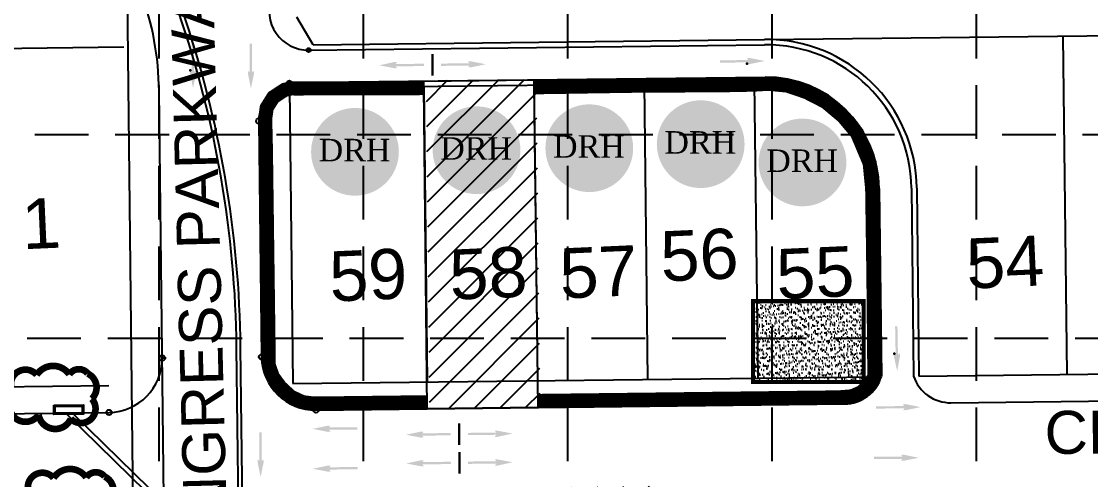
# Model space of a CAD drawing. Header units: feet. Extents: x 6037 to 11520, y 4436 to 7866.
# Drawn here: x 8891.8 to 9339.5, y 7374.8 to 7566.8 of the extents above; entities that cross this region are included whole.
import ezdxf
from ezdxf.enums import TextEntityAlignment as Align

# ---------------------------------------------------------------- set-up
doc = ezdxf.new("R2010")
doc.units = ezdxf.units.FT
doc.header["$LTSCALE"] = 0.4
doc.header["$MEASUREMENT"] = 0
doc.linetypes.add('DASHED2', pattern=[0.375, 0.25, -0.125])
doc.linetypes.add('HIDDEN', pattern=[0.375, 0.25, -0.125])
for name, color, linetype in [('1 DR HORTON LOT', 7, 'Continuous'), ('1 EROSION BLANKET', 84, 'Continuous'), ('1 LOT NUMBER', 7, 'Continuous'), ('1 SODDED LOT', 2, 'Continuous'), ('1 STREET NAMES', 7, 'Continuous'), ('BASE', 7, 'Continuous'), ('grid', 254, 'HIDDEN'), ('LOTLINE', 7, 'Continuous'), ('PAVING', 7, 'Continuous'), ('ROW', 7, 'Continuous'), ('STORM', 7, 'Continuous'), ('STORM INLET', 7, 'Continuous')]:
    doc.layers.add(name, color=color, linetype=linetype)
doc.styles.add('DRHorton', font='dutcheb.ttf')
doc.styles.get("Standard").update_dxf_attribs({"font": 'ARIAL.TTF'})

# ---------------------------------------------------------------- blocks, each defined once
blk = doc.blocks.new('DRHorton')
h = blk.add_hatch(color=1)
h.paths.add_polyline_path([(78.7, 25.78, 1), (40.43, 25.78, 1)])
h.paths.add_polyline_path([(42.33, 17.91), (76.5, 17.91), (76.5, 34.87), (42.33, 34.87)], flags=24)
at = {"layer": 'BASE', "color": 176, "style": 'DRHorton'}
blk.add_text('DRH', height=9.814, dxfattribs=at).set_placement((59.39, 21.64), align=Align.CENTER)
blk = doc.blocks.new('A$C2C6C08D0')
at = {"layer": 'BASE'}
h = blk.add_hatch(dxfattribs=at)
h.set_pattern_fill('AR-SAND', color=30, scale=2.255951, style=0)
h.set_pattern_definition([(37.5, (1910.4053, -167.7863), (-0.14211, 4.346819), [0, -3.429045, 0, -3.835116, 0, -3.6659196]), (7.5, (1910.4053, -167.7863), (3.992529, 6.366622), [0, -1.8498794, 0, -3.090652, 0, -1.184374]), (327.5, (1907.6305, -167.7863), (7.02535, 0.0127665), [0, -1.127975, 0, -4.060711, 0, -5.301484]), (317.5, (1907.6305, -167.7863), (6.781673, 1.979993), [0, -0.5639876, 0, -2.6620216, 0, -3.045533])])
h.paths.add_polyline_path([(78.64, 1.41), (78.64, 57.81), (1.41, 57.81), (1.41, 1.41)])
at = {"layer": 'BASE', "color": 30, "const_width": 2.82}
blk.add_lwpolyline([(1.41, 1.41), (78.64, 1.41), (78.64, 57.81), (1.41, 57.81)], close=True, dxfattribs=at)

msp = doc.modelspace()

# ---------------------------------------------------------------- hatches: boundary and pattern name
at = {"layer": '1 SODDED LOT'}
h = msp.add_hatch(dxfattribs=at)
h.set_pattern_fill('ANSI31', color=256, scale=60, style=0)
h.set_pattern_definition([(45, (1.0404, 0.2035), (-5.303301, 5.303301), [])])
h.paths.add_polyline_path([(9008.53, 6974.6), (9134.42, 6967.02), (9133.47, 6956.6), (9131.54, 6937.33), (9130.69, 6928.96), (9129.74, 6922.29), (8995.12, 6930.23), (8990.65, 6930.54), (8994.47, 6960.2), (8995.63, 6975.46)])
h.paths.add_polyline_path([(9433.17, 6958.76), (9434.56, 6821.06), (9481.59, 6807.52), (9503.83, 6801), (9527.2, 6795.3), (9525.52, 6937.37), (9495.09, 6947.16), (9463.79, 6959.09), (9432.98, 6970.84)])
h.paths.add_polyline_path([(10047.33, 5834.32), (10182.01, 5824.91), (10185.54, 5875.24), (10048.62, 5885.03), (10045.07, 5834.52)])
h.paths.add_polyline_path([(10015.61, 5592.88), (10151.56, 5562.68), (10159.65, 5603.99), (10164.04, 5630.25), (10025.39, 5652.24), (10020.74, 5627.8), (10017.92, 5612.96), (10013.47, 5593.46)])
h.paths.add_polyline_path([(10001.02, 5534.4), (10134.33, 5496.27), (10117.37, 5440.96), (10113.17, 5430.26), (9981.25, 5477.53), (9986.71, 5493.88), (9998.81, 5534.75)])
h.paths.add_polyline_path([(8799.81, 5797.59), (8937.91, 5755.17), (8938.9, 5756.45), (8958.34, 5776.68), (8971.05, 5789.68), (8987.33, 5807.76), (8991.83, 5813.31), (8833.38, 5856.27), (8823.88, 5843.5), (8818.25, 5836.24), (8806.07, 5822.02), (8789.55, 5805.99)])
h.paths.add_polyline_path([(9300.86, 5666.12), (9335.76, 5647.91), (9418.14, 5605.29), (9427.47, 5598.82), (9416.17, 5581.98), (9407.87, 5566.52), (9399.6, 5547.98), (9398.58, 5545.68), (9270.59, 5612.1), (9260.79, 5617.66), (9264.35, 5619.48), (9272.04, 5625.27), (9278.98, 5632.54), (9285.49, 5642.04), (9296.99, 5660.6), (9299.41, 5664.2)])
h.paths.add_polyline_path([(9340.08, 5715.39), (9464.44, 5650.81), (9471.9, 5665.11), (9485.45, 5691.05), (9497.8, 5716.36), (9366.29, 5768.24), (9363.2, 5761.05), (9353.39, 5741.52), (9342.13, 5722.47), (9338.29, 5716.72)])
h.paths.add_polyline_path([(9575.04, 5805.5), (9699.56, 5777.94), (9697.43, 5767), (9689.85, 5736.06), (9681.15, 5706.88), (9670.6, 5677.08), (9660.32, 5651.86), (9651.88, 5632.23), (9534.79, 5688.63), (9524.72, 5694.73), (9530.18, 5705.7), (9536.33, 5720.39), (9540.47, 5730.38), (9548.04, 5751.39), (9553.09, 5767.16), (9557.74, 5782.44), (9563.95, 5808.53)])
h.paths.add_polyline_path([(9726.84, 5864.8), (9850.23, 5856.11), (9861.56, 5855.03), (9857.07, 5792.94), (9720.09, 5803.4), (9717.86, 5803.51), (9721.19, 5826.2), (9724.62, 5864.88)])
h.paths.add_polyline_path([(8953.4, 6034.44), (8960.95, 6160.21), (8982.9, 6158.85), (9005.64, 6157.5), (8997.66, 6020.48), (8952.71, 6023.22)])
h.paths.add_polyline_path([(8959.68, 6176.03), (8967.87, 6310.87), (8926.31, 6313.26), (8921.04, 6312.92), (8915.32, 6310.92), (8910.33, 6307.6), (8906.7, 6303.25), (8904.1, 6297.98), (8902.96, 6292.11), (8897.01, 6193.57), (8897.65, 6188.07), (8900.03, 6183.13), (8903.86, 6179.3), (8908.93, 6176.9), (8959.51, 6173.84)])
h.paths.add_polyline_path([(9499.02, 6148.72), (9507.23, 6283.66), (9518.73, 6282.1), (9550.35, 6277.76), (9556.25, 6276.32), (9561.3, 6273.54), (9565.54, 6269.55), (9568.56, 6264.64), (9570.23, 6259.15), (9570.43, 6253.33), (9561.8, 6154.72), (9560.55, 6149.13), (9557.71, 6144.74), (9553.75, 6141.56), (9549.07, 6139.73), (9511.31, 6144.43), (9504.23, 6145.25), (9499.03, 6146.07)])
h.paths.add_polyline_path([(9616.4, 6639.76), (9623.9, 6765.68), (9637.72, 6764.23), (9667.99, 6762.45), (9672.71, 6762.18), (9683.29, 6762.04), (9705.81, 6761.75), (9712.07, 6761.79), (9713.53, 6624.57), (9675.56, 6624.82), (9645.77, 6626.2), (9637.69, 6626.58), (9624.42, 6627.76), (9615.7, 6628.44)])
h.paths.add_polyline_path([(9758.38, 6636.24), (9757.19, 6762.27), (9892.09, 6763.63), (9893.75, 6626.41), (9758.46, 6625.12)])
h.paths.add_polyline_path([(10276.02, 6641.94), (10402.1, 6638.45), (10399.41, 6548.36), (10262.19, 6552.34), (10264.77, 6642.37)])
h.paths.add_polyline_path([(10162.18, 6764.13), (10163.55, 6629.1), (10208.43, 6629.06), (10214.14, 6629.7), (10219.62, 6631.8), (10224.34, 6635.28), (10227.99, 6639.82), (10230.35, 6645.12), (10231.28, 6650.89), (10234.09, 6750.49), (10233.44, 6755.78), (10231.28, 6760.36), (10227.77, 6764.09), (10223.32, 6766.55), (10162.12, 6766.38)])
h.paths.add_polyline_path([(9983.41, 6638.56), (9982.19, 6764.52), (10071.97, 6765.47), (10073.53, 6628.21), (9983.46, 6627.25)])
h.paths.add_polyline_path([(10282.43, 6866.9), (10408.37, 6863.35), (10409.72, 6910.83), (10272.54, 6914.57), (10271.15, 6867.18)])
h.paths.add_polyline_path([(10068.44, 6781.19), (10067.14, 6916.19), (10159.96, 6917.12), (10161.91, 6779.88), (10068.46, 6778.92)])
h.paths.add_polyline_path([(9787.01, 6902.09), (9788.35, 6776.07), (9813.49, 6776.33), (9835, 6776.55), (9833.5, 6913.82), (9786.81, 6913.38)])
h.paths.add_polyline_path([(9951.87, 7083.82), (9953.28, 6948.73), (9998.33, 6949.29), (10043.36, 6949.77), (10041.76, 7087.02), (9951.84, 7086.06)])
h.paths.add_polyline_path([(9562.98, 6974.31), (9561.11, 7137.79), (9567.67, 7130.99), (9580.62, 7117.52), (9591.81, 7108.25), (9604.22, 7100.07), (9606.76, 7098.83), (9608.2, 6953.74), (9598.74, 6955.01), (9584.78, 6957.88), (9567.75, 6961.39), (9562.91, 6962.64)])
h.paths.add_polyline_path([(9435.73, 7364), (9435.71, 7375.29), (9481.86, 7375.76), (9483.65, 7182.98), (9466.88, 7186.54), (9459.14, 7188.22), (9453.85, 7189.21), (9448.24, 7190.29), (9442.2, 7191.42), (9437.34, 7192.33)])
h.paths.add_polyline_path([(9064.85, 7234.57), (9063.18, 7371.02), (9157.64, 7372.07), (9159.44, 7227.99), (9159.44, 7227.96), (9153.62, 7228.32), (9137.74, 7229.3), (9129.68, 7229.81), (9109.82, 7230.72), (9073.88, 7232.01), (9064.89, 7232.31)])
h.paths.add_polyline_path([(9061.33, 7539.74), (9061.33, 7541.98), (9107.39, 7542.52), (9109.06, 7405.25), (9062.74, 7404.72)])
at = {"layer": 'PAVING', "linetype": 'Continuous', "lineweight": 30}
h = msp.add_hatch(color=256, dxfattribs=at)
edge = h.paths.add_edge_path()
edge.add_line((8964.77, 7546.3), (8964.09, 7545.68))
edge.add_line((8964.09, 7545.68), (8964.01, 7557.59))
edge.add_line((8964.01, 7557.59), (8963.04, 7557.58))
edge.add_line((8963.04, 7557.58), (8963.12, 7545.67))
edge.add_line((8963.12, 7545.67), (8962.56, 7546.27))
edge.add_line((8962.56, 7546.27), (8962.56, 7546.28))
edge.add_ellipse((8962.51, 7545.67), major_axis=(-0.004, 0.63), ratio=0.285714, start_angle=342.8173, end_angle=484.7269)
edge.add_line((8962.36, 7545.31), (8962.36, 7545.31))
edge.add_line((8962.36, 7545.31), (8963.68, 7538.87))
edge.add_line((8963.68, 7538.87), (8964.97, 7545.33))
edge.add_line((8964.97, 7545.33), (8964.97, 7545.33))
edge.add_ellipse((8964.82, 7545.69), major_axis=(-0.004, 0.63), ratio=0.285714, start_angle=234.1685, end_angle=374.4967)
edge.add_line((8964.77, 7546.3), (8964.77, 7546.3))
edge.add_line((8964.77, 7546.3), (8964.77, 7546.3))
at = {"layer": 'PAVING'}
h = msp.add_hatch(color=256, dxfattribs=at)
edge = h.paths.add_edge_path()
edge.add_line((8986.84, 7546.07), (8987.4, 7545.46))
edge.add_line((8987.4, 7545.46), (8987.39, 7557.37))
edge.add_line((8987.39, 7557.37), (8988.36, 7557.37))
edge.add_line((8988.36, 7557.37), (8988.37, 7545.46))
edge.add_line((8988.37, 7545.46), (8989.05, 7546.08))
edge.add_line((8989.05, 7546.08), (8989.06, 7546.08))
edge.add_ellipse((8989.1, 7545.47), major_axis=(-0.001, 0.63), ratio=0.285714, start_angle=-125.8315, end_angle=14.4967, ccw=False)
edge.add_line((8989.25, 7545.11), (8989.24, 7545.11))
edge.add_line((8989.24, 7545.11), (8987.92, 7538.66))
edge.add_line((8987.92, 7538.66), (8986.64, 7545.11))
edge.add_line((8986.64, 7545.11), (8986.64, 7545.11))
edge.add_ellipse((8986.79, 7545.47), major_axis=(-0.001, 0.63), ratio=0.285714, start_angle=-17.1827, end_angle=124.7269, ccw=False)
edge.add_line((8986.84, 7546.07), (8986.84, 7546.07))
edge.add_line((8986.84, 7546.07), (8986.84, 7546.07))
edge.add_line((8986.84, 7546.07), (8986.84, 7546.07))
at = {"layer": 'PAVING', "linetype": 'Continuous', "lineweight": 30}
h = msp.add_hatch(color=256, dxfattribs=at)
edge = h.paths.add_edge_path()
edge.add_line((9049.04, 7547.37), (9048.43, 7547.92))
edge.add_line((9048.43, 7547.92), (9060.33, 7548.06))
edge.add_line((9060.33, 7548.06), (9060.32, 7549.03))
edge.add_line((9060.32, 7549.03), (9048.42, 7548.89))
edge.add_line((9048.42, 7548.89), (9049.03, 7549.58))
edge.add_line((9049.03, 7549.58), (9049.03, 7549.58))
edge.add_ellipse((9048.42, 7549.62), major_axis=(0.63, 0.007), ratio=0.285714, start_angle=345.5033, end_angle=485.8315)
edge.add_line((9048.05, 7549.76), (9048.05, 7549.76))
edge.add_line((9048.05, 7549.76), (9041.62, 7548.36))
edge.add_line((9041.62, 7548.36), (9048.08, 7547.15))
edge.add_line((9048.08, 7547.15), (9048.08, 7547.16))
edge.add_ellipse((9048.44, 7547.31), major_axis=(0.63, 0.007), ratio=0.285714, start_angle=235.2731, end_angle=377.1827)
edge.add_line((9049.04, 7547.37), (9049.04, 7547.37))
edge.add_line((9049.04, 7547.37), (9049.04, 7547.37))
edge.add_line((9049.04, 7547.37), (9049.04, 7547.37))
h = msp.add_hatch(color=256, dxfattribs=at)
edge = h.paths.add_edge_path()
edge.add_line((9078.84, 7547.66), (9079.44, 7548.23))
edge.add_line((9079.44, 7548.23), (9067.54, 7548.13))
edge.add_line((9067.54, 7548.13), (9067.53, 7549.1))
edge.add_line((9067.53, 7549.1), (9079.43, 7549.2))
edge.add_line((9079.43, 7549.2), (9078.81, 7549.88))
edge.add_line((9078.81, 7549.88), (9078.81, 7549.88))
edge.add_ellipse((9079.42, 7549.93), major_axis=(-0.63, -0.005), ratio=0.285714, start_angle=-125.8315, end_angle=14.4967, ccw=False)
edge.add_line((9079.79, 7550.08), (9079.79, 7550.08))
edge.add_line((9079.79, 7550.08), (9086.24, 7548.8))
edge.add_line((9086.24, 7548.8), (9079.8, 7547.47))
edge.add_line((9079.8, 7547.47), (9079.8, 7547.47))
edge.add_ellipse((9079.44, 7547.62), major_axis=(-0.63, -0.005), ratio=0.285714, start_angle=-17.1827, end_angle=124.7269, ccw=False)
edge.add_line((9078.84, 7547.67), (9078.84, 7547.66))
edge.add_line((9078.84, 7547.66), (9078.84, 7547.66))
edge.add_line((9078.84, 7547.66), (9078.84, 7547.66))
h = msp.add_hatch(color=256, dxfattribs=at)
edge = h.paths.add_edge_path()
edge.add_line((9195.64, 7551.24), (9196.27, 7550.57))
edge.add_line((9196.27, 7550.57), (9184.36, 7550.45))
edge.add_line((9184.36, 7550.45), (9184.37, 7549.48))
edge.add_line((9184.37, 7549.48), (9196.28, 7549.6))
edge.add_line((9196.28, 7549.6), (9195.68, 7549.03))
edge.add_line((9195.68, 7549.03), (9195.68, 7549.03))
edge.add_ellipse((9196.28, 7548.98), major_axis=(-0.63, -0.006), ratio=0.285714, start_angle=342.8173, end_angle=484.7269)
edge.add_line((9196.64, 7548.84), (9196.64, 7548.84))
edge.add_line((9196.64, 7548.84), (9203.08, 7550.18))
edge.add_line((9203.08, 7550.18), (9196.62, 7551.44))
edge.add_line((9196.62, 7551.44), (9196.62, 7551.44))
edge.add_ellipse((9196.25, 7551.29), major_axis=(-0.63, -0.006), ratio=0.285714, start_angle=234.1685, end_angle=374.4967)
edge.add_line((9195.64, 7551.24), (9195.64, 7551.24))
edge.add_line((9195.64, 7551.24), (9195.64, 7551.24))
h = msp.add_hatch(color=256, dxfattribs=at)
edge = h.paths.add_edge_path()
edge.add_line((9259.48, 7427.71), (9258.81, 7427.08))
edge.add_line((9258.81, 7427.08), (9258.6, 7438.99))
edge.add_line((9258.6, 7438.99), (9257.63, 7438.97))
edge.add_line((9257.63, 7438.97), (9257.84, 7427.06))
edge.add_line((9257.84, 7427.06), (9257.27, 7427.66))
edge.add_line((9257.27, 7427.66), (9257.27, 7427.66))
edge.add_ellipse((9257.22, 7427.05), major_axis=(-0.011, 0.63), ratio=0.285714, start_angle=342.8173, end_angle=484.7269)
edge.add_line((9257.08, 7426.69), (9257.08, 7426.69))
edge.add_line((9257.08, 7426.69), (9258.48, 7420.27))
edge.add_line((9258.48, 7420.27), (9259.69, 7426.74))
edge.add_line((9259.69, 7426.74), (9259.69, 7426.73))
edge.add_ellipse((9259.54, 7427.1), major_axis=(-0.011, 0.63), ratio=0.285714, start_angle=234.1685, end_angle=374.4967)
edge.add_line((9259.48, 7427.71), (9259.48, 7427.71))
edge.add_line((9259.48, 7427.71), (9259.48, 7427.71))
at = {"layer": 'PAVING'}
h = msp.add_hatch(color=256, dxfattribs=at)
edge = h.paths.add_edge_path()
edge.add_line((9260.89, 7404.09), (9261.5, 7404.66))
edge.add_line((9261.5, 7404.66), (9249.59, 7404.61))
edge.add_line((9249.59, 7404.61), (9249.58, 7405.57))
edge.add_line((9249.58, 7405.57), (9261.49, 7405.62))
edge.add_line((9261.49, 7405.62), (9260.87, 7406.3))
edge.add_line((9260.87, 7406.3), (9260.87, 7406.31))
edge.add_ellipse((9261.48, 7406.35), major_axis=(-0.63, -0.003), ratio=0.285714, start_angle=-125.8315, end_angle=14.4967, ccw=False)
edge.add_line((9261.85, 7406.5), (9261.85, 7406.5))
edge.add_line((9261.85, 7406.5), (9268.3, 7405.2))
edge.add_line((9268.3, 7405.2), (9261.85, 7403.89))
edge.add_line((9261.85, 7403.89), (9261.85, 7403.89))
edge.add_ellipse((9261.49, 7404.04), major_axis=(-0.63, -0.003), ratio=0.285714, start_angle=-17.1827, end_angle=124.7269, ccw=False)
edge.add_line((9260.89, 7404.09), (9260.89, 7404.09))
edge.add_line((9260.89, 7404.09), (9260.89, 7404.09))
edge.add_line((9260.89, 7404.09), (9260.89, 7404.09))
h = msp.add_hatch(color=256, dxfattribs=at)
edge = h.paths.add_edge_path()
edge.add_line((9021.17, 7397.24), (9020.57, 7396.67))
edge.add_line((9020.57, 7396.67), (9032.48, 7396.78))
edge.add_line((9032.48, 7396.78), (9032.49, 7395.81))
edge.add_line((9032.49, 7395.81), (9020.58, 7395.71))
edge.add_line((9020.58, 7395.71), (9021.21, 7395.03))
edge.add_line((9021.21, 7395.03), (9021.21, 7395.03))
edge.add_ellipse((9020.6, 7394.98), major_axis=(0.63, 0.006), ratio=0.285714, start_angle=-125.8315, end_angle=14.4967, ccw=False)
edge.add_line((9020.23, 7394.83), (9020.23, 7394.83))
edge.add_line((9020.23, 7394.83), (9013.77, 7396.1))
edge.add_line((9013.77, 7396.1), (9020.21, 7397.43))
edge.add_line((9020.21, 7397.43), (9020.21, 7397.43))
edge.add_ellipse((9020.57, 7397.29), major_axis=(0.63, 0.006), ratio=0.285714, start_angle=-17.1827, end_angle=124.7269, ccw=False)
edge.add_line((9021.18, 7397.24), (9021.17, 7397.24))
edge.add_line((9021.17, 7397.24), (9021.17, 7397.24))
edge.add_line((9021.17, 7397.24), (9021.17, 7397.24))
h = msp.add_hatch(color=256, dxfattribs=at)
edge = h.paths.add_edge_path()
edge.add_line((8990.87, 7383.29), (8991.44, 7382.68))
edge.add_line((8991.44, 7382.68), (8991.43, 7394.59))
edge.add_line((8991.43, 7394.59), (8992.4, 7394.59))
edge.add_line((8992.4, 7394.59), (8992.41, 7382.68))
edge.add_line((8992.41, 7382.68), (8993.09, 7383.3))
edge.add_line((8993.09, 7383.3), (8993.09, 7383.3))
edge.add_ellipse((8993.14, 7382.69), major_axis=(-0.001, 0.63), ratio=0.285714, start_angle=-125.8315, end_angle=14.4967, ccw=False)
edge.add_line((8993.28, 7382.32), (8993.28, 7382.33))
edge.add_line((8993.28, 7382.33), (8991.96, 7375.88))
edge.add_line((8991.96, 7375.88), (8990.67, 7382.33))
edge.add_line((8990.67, 7382.33), (8990.68, 7382.33))
edge.add_ellipse((8990.82, 7382.69), major_axis=(-0.001, 0.63), ratio=0.285714, start_angle=-17.1827, end_angle=124.7269, ccw=False)
edge.add_line((8990.88, 7383.29), (8990.87, 7383.29))
edge.add_line((8990.87, 7383.29), (8990.87, 7383.29))
edge.add_line((8990.87, 7383.29), (8990.87, 7383.29))
at = {"layer": 'PAVING', "linetype": 'Continuous', "lineweight": 30}
h = msp.add_hatch(color=256, dxfattribs=at)
edge = h.paths.add_edge_path()
edge.add_line((9060.23, 7394.8), (9059.63, 7394.23))
edge.add_line((9059.63, 7394.23), (9071.54, 7394.35))
edge.add_line((9071.54, 7394.35), (9071.55, 7393.38))
edge.add_line((9071.55, 7393.38), (9059.64, 7393.26))
edge.add_line((9059.64, 7393.26), (9060.27, 7392.59))
edge.add_line((9060.27, 7392.59), (9060.27, 7392.59))
edge.add_ellipse((9059.66, 7392.53), major_axis=(0.63, 0.006), ratio=0.285714, start_angle=-125.8315, end_angle=14.4967, ccw=False)
edge.add_line((9059.29, 7392.39), (9059.29, 7392.39))
edge.add_line((9059.29, 7392.39), (9052.83, 7393.65))
edge.add_line((9052.83, 7393.65), (9059.27, 7394.99))
edge.add_line((9059.27, 7394.99), (9059.27, 7394.99))
edge.add_ellipse((9059.63, 7394.85), major_axis=(0.63, 0.006), ratio=0.285714, start_angle=-17.1827, end_angle=124.7269, ccw=False)
edge.add_line((9060.23, 7394.8), (9060.23, 7394.8))
edge.add_line((9060.23, 7394.8), (9060.23, 7394.8))
edge.add_line((9060.23, 7394.8), (9060.23, 7394.8))
h = msp.add_hatch(color=256, dxfattribs=at)
edge = h.paths.add_edge_path()
edge.add_line((9090.04, 7395.13), (9090.65, 7394.57))
edge.add_line((9090.65, 7394.57), (9078.74, 7394.42))
edge.add_line((9078.74, 7394.42), (9078.75, 7393.46))
edge.add_line((9078.75, 7393.46), (9090.66, 7393.61))
edge.add_line((9090.66, 7393.61), (9090.05, 7392.92))
edge.add_line((9090.05, 7392.92), (9090.05, 7392.91))
edge.add_ellipse((9090.66, 7392.88), major_axis=(-0.63, -0.008), ratio=0.285714, start_angle=345.5033, end_angle=485.8315)
edge.add_line((9091.03, 7392.74), (9091.03, 7392.74))
edge.add_line((9091.03, 7392.74), (9097.46, 7394.14))
edge.add_line((9097.46, 7394.14), (9090.99, 7395.34))
edge.add_line((9090.99, 7395.34), (9090.99, 7395.34))
edge.add_ellipse((9090.64, 7395.19), major_axis=(-0.63, -0.008), ratio=0.285714, start_angle=235.2731, end_angle=377.1827)
edge.add_line((9090.04, 7395.13), (9090.04, 7395.13))
edge.add_line((9090.04, 7395.13), (9090.04, 7395.13))
edge.add_line((9090.04, 7395.13), (9090.04, 7395.13))
h = msp.add_hatch(color=256, dxfattribs=at)
edge = h.paths.add_edge_path()
edge.add_line((9060.31, 7382.77), (9059.7, 7382.2))
edge.add_line((9059.7, 7382.2), (9071.61, 7382.32))
edge.add_line((9071.61, 7382.32), (9071.62, 7381.35))
edge.add_line((9071.62, 7381.35), (9059.72, 7381.24))
edge.add_line((9059.72, 7381.24), (9060.34, 7380.56))
edge.add_line((9060.34, 7380.56), (9060.34, 7380.56))
edge.add_ellipse((9059.73, 7380.51), major_axis=(0.63, 0.006), ratio=0.285714, start_angle=-125.8315, end_angle=14.4967, ccw=False)
edge.add_line((9059.36, 7380.36), (9059.36, 7380.36))
edge.add_line((9059.36, 7380.36), (9052.91, 7381.62))
edge.add_line((9052.91, 7381.62), (9059.35, 7382.97))
edge.add_line((9059.35, 7382.97), (9059.34, 7382.96))
edge.add_ellipse((9059.7, 7382.82), major_axis=(0.63, 0.006), ratio=0.285714, start_angle=-17.1827, end_angle=124.7269, ccw=False)
edge.add_line((9060.31, 7382.77), (9060.31, 7382.77))
edge.add_line((9060.31, 7382.77), (9060.31, 7382.77))
edge.add_line((9060.31, 7382.77), (9060.31, 7382.77))
h = msp.add_hatch(color=256, dxfattribs=at)
edge = h.paths.add_edge_path()
edge.add_line((9090.11, 7383.1), (9090.72, 7382.55))
edge.add_line((9090.72, 7382.55), (9078.81, 7382.4))
edge.add_line((9078.81, 7382.4), (9078.82, 7381.43))
edge.add_line((9078.82, 7381.43), (9090.73, 7381.58))
edge.add_line((9090.73, 7381.58), (9090.12, 7380.89))
edge.add_line((9090.12, 7380.89), (9090.12, 7380.89))
edge.add_ellipse((9090.73, 7380.85), major_axis=(-0.63, -0.008), ratio=0.285714, start_angle=345.5033, end_angle=485.8315)
edge.add_line((9091.1, 7380.71), (9091.1, 7380.71))
edge.add_line((9091.1, 7380.71), (9097.53, 7382.12))
edge.add_line((9097.53, 7382.12), (9091.07, 7383.31))
edge.add_line((9091.07, 7383.31), (9091.07, 7383.31))
edge.add_ellipse((9090.71, 7383.16), major_axis=(-0.63, -0.008), ratio=0.285714, start_angle=235.2731, end_angle=377.1827)
edge.add_line((9090.11, 7383.1), (9090.11, 7383.1))
edge.add_line((9090.11, 7383.1), (9090.11, 7383.1))
edge.add_line((9090.11, 7383.1), (9090.11, 7383.1))
at = {"layer": 'PAVING'}
h = msp.add_hatch(color=256, dxfattribs=at)
edge = h.paths.add_edge_path()
edge.add_line((9260.07, 7382.91), (9260.68, 7383.47))
edge.add_line((9260.68, 7383.47), (9248.77, 7383.49))
edge.add_line((9248.77, 7383.49), (9248.77, 7384.46))
edge.add_line((9248.77, 7384.46), (9260.68, 7384.44))
edge.add_line((9260.68, 7384.44), (9260.06, 7385.12))
edge.add_line((9260.06, 7385.12), (9260.06, 7385.12))
edge.add_ellipse((9260.67, 7385.17), major_axis=(-0.63, 0.001), ratio=0.285714, start_angle=-125.8315, end_angle=14.4967, ccw=False)
edge.add_line((9261.04, 7385.31), (9261.04, 7385.31))
edge.add_line((9261.04, 7385.31), (9267.49, 7383.97))
edge.add_line((9267.49, 7383.97), (9261.03, 7382.71))
edge.add_line((9261.03, 7382.71), (9261.03, 7382.71))
edge.add_ellipse((9260.67, 7382.86), major_axis=(-0.63, 0.001), ratio=0.285714, start_angle=-17.1827, end_angle=124.7269, ccw=False)
edge.add_line((9260.07, 7382.91), (9260.07, 7382.91))
edge.add_line((9260.07, 7382.91), (9260.07, 7382.91))
edge.add_line((9260.07, 7382.91), (9260.07, 7382.91))
h = msp.add_hatch(color=256, dxfattribs=at)
edge = h.paths.add_edge_path()
edge.add_line((9021.23, 7380.57), (9020.63, 7379.99))
edge.add_line((9020.63, 7379.99), (9032.54, 7380.17))
edge.add_line((9032.54, 7380.17), (9032.55, 7379.2))
edge.add_line((9032.55, 7379.2), (9020.65, 7379.03))
edge.add_line((9020.65, 7379.03), (9021.27, 7378.35))
edge.add_line((9021.27, 7378.35), (9021.28, 7378.35))
edge.add_ellipse((9020.67, 7378.3), major_axis=(0.63, 0.009), ratio=0.285714, start_angle=-125.8315, end_angle=14.4967, ccw=False)
edge.add_line((9020.3, 7378.14), (9020.3, 7378.15))
edge.add_line((9020.3, 7378.15), (9013.83, 7379.38))
edge.add_line((9013.83, 7379.38), (9020.27, 7380.75))
edge.add_line((9020.27, 7380.75), (9020.27, 7380.75))
edge.add_ellipse((9020.63, 7380.61), major_axis=(0.63, 0.009), ratio=0.285714, start_angle=-17.1827, end_angle=124.7269, ccw=False)
edge.add_line((9021.23, 7380.56), (9021.23, 7380.57))
edge.add_line((9021.23, 7380.57), (9021.23, 7380.57))
edge.add_line((9021.23, 7380.57), (9021.23, 7380.57))

# ---------------------------------------------------------------- linework, layer by layer
at = {"layer": '1 EROSION BLANKET', "const_width": 5.92}
for points in [[(9106.56, 7539.18), (9106.68, 7539.18), (9151.43, 7539.86), (9184.51, 7540), (9198.21, 7540.27), (9204.3, 7540.63), (9212.38, 7539.92), (9220.54, 7537.15), (9228.55, 7533.03), (9235.84, 7526.93), (9241.68, 7519.97), (9246.98, 7507.41), (9248.03, 7496.65), (9248.55, 7460.39), (9248.91, 7422.53), (9248.96, 7417.96), (9246.66, 7414.43), (9243.54, 7411.46), (9239.58, 7409.71), (9233.97, 7409.27), (9108.39, 7407.79)], [(9061.62, 7407.24), (9022.51, 7406.78), (9013.1, 7406.83), (9009.56, 7407.25), (9004.46, 7409.66), (9000.21, 7413.62), (8997.09, 7417.87), (8995.39, 7422.68), (8994.18, 7513.28), (8993.89, 7526.04), (8994.54, 7530.61), (8997.31, 7535.01), (9002.05, 7538.11), (9005.15, 7538.76), (9006.05, 7538.67), (9055.13, 7538.8), (9060.28, 7538.83)]]:
    msp.add_lwpolyline(points, dxfattribs=at)
at = {"layer": '1 SODDED LOT'}
msp.add_lwpolyline([(9060.29, 7539.53), (9060.29, 7541.78), (9106.35, 7542.31), (9108.01, 7405.04), (9061.7, 7404.52)], close=True, dxfattribs=at)
at = {"layer": 'BASE', "color": 170, "const_width": 2.8}
for points in [[(8898.23, 7418.69, 0.520567), (8898.23, 7418.69, 0.765195), (8887.5, 7413.82, 0.417879), (8887.05, 7404.3, 0.6649), (8899, 7401.98, 0.744833), (8912.5, 7400.3, 0.975642), (8921.29, 7408.68, 0.520567), (8919.61, 7419.27, 0.520567), (8911.88, 7418.88, 0.540264), (8898.23, 7418.69)], [(8905.31, 7375.51, 0.520567), (8905.31, 7375.51, 0.765195), (8894.59, 7370.64, 0.417879), (8894.14, 7361.12, 0.6649), (8906.08, 7358.81, 0.744833), (8919.59, 7357.12, 0.975642), (8928.38, 7365.51, 0.520567), (8926.7, 7376.1, 0.520567), (8918.96, 7375.71, 0.540264), (8905.31, 7375.51)]]:
    msp.add_lwpolyline(points, format="xyb", close=True, dxfattribs=at)
at = {"layer": 'grid', "color": 252, "linetype": 'DASHED2', "ltscale": 225}
for p, q in [((8949.42, 7776.26), (8949.42, 4782.14)), ((9034.95, 7776.26), (9034.95, 4782.14)), ((9120.49, 7776.26), (9120.49, 4782.14)), ((9206.02, 7776.26), (9206.02, 4782.14)), ((9291.56, 7776.26), (9291.56, 4782.14)), ((6129.89, 7519.37), (11433.1, 7519.37)), ((6126.74, 7434.12), (11429.95, 7434.12))]:
    msp.add_line(p, q, dxfattribs=at)
at = {"layer": 'LOTLINE'}
for p, q in [((9202.97, 7559.18), (9703.42, 7564.94)), ((9327.86, 7560.62), (9329.5, 7418.85)), ((8000.2, 7545.33), (8934.77, 7556.09)), ((9060.29, 7539.53), (9061.71, 7415.77)), ((9106.42, 7540.06), (9107.84, 7416.3)), ((9152.55, 7540.6), (9153.97, 7416.83)), ((9198.68, 7541.13), (9200.1, 7417.36))]:
    msp.add_line(p, q, dxfattribs=at)
at = {"layer": 'PAVING'}
for p, q in [((9012.06, 7554.73), (9203, 7556.93)), ((9004, 7541.14), (9203.15, 7543.43)), ((8991.25, 7525.03), (8992.39, 7426.22)), ((9250.95, 7496.72), (9251.86, 7417.96)), ((9264.46, 7496.87), (9265.36, 7418.11)), ((8952.44, 7425.76), (8950.76, 7425.74)), ((9281, 7407.04), (9586.95, 7410.56)), ((9015.15, 7403.98), (9236.48, 7406.53)), ((8078.23, 7393.19), (8928.51, 7402.98))]:
    msp.add_line(p, q, dxfattribs=at)
at = {"layer": 'PAVING', "linetype": 'Continuous', "lineweight": 30}
for p, q in [((9063.91, 7553.08), (9063.95, 7544.08)), ((9075.17, 7389.4), (9075.12, 7398.4)), ((9075.25, 7377.37), (9075.19, 7386.38))]:
    msp.add_line(p, q, dxfattribs=at)
at = {"layer": 'PAVING', "flags": 128}
msp.add_lwpolyline([(8901.88, 6735.71), (8935.94, 6872.73, 0.063874), (8955.22, 7038.11), (8949.47, 7537.65)], format="xyb", dxfattribs=at)
at = {"layer": 'PAVING'}
for centre, radius in [((9012.06, 7554.73), 0.844), ((9004, 7541.14), 0.844), ((8991.25, 7525.03), 1.13), ((8950.76, 7425.74), 1.13), ((8992.39, 7426.22), 1.13), ((9015.15, 7403.98), 1.13), ((8928.51, 7402.98), 1.13)]:
    msp.add_circle(centre, radius, dxfattribs=at)
for centre, radius, start, end in [((8824.01, 7536.21), 125.46, 0.6596, 20.0491), ((9011.88, 7571.05), 16.32, 158.5186, 270.6602), ((9203.7, 7496.17), 60.76, 0.6596, 90.6596), ((9203.7, 7496.17), 47.26, 0.6596, 90.6594), ((9007.56, 7525.21), 16.32, 102.6001, 180.6596), ((8928.25, 7425.48), 22.5, 270.6596, 0.6596), ((9014.89, 7426.48), 22.5, 180.66, 270.6596), ((9236.29, 7422.84), 16.32, 270.6596, 342.5796), ((9280.81, 7423.35), 16.32, 198.7396, 270.6596)]:
    msp.add_arc(centre, radius, start, end, dxfattribs=at)
at = {"layer": 'PAVING', "linetype": 'Continuous', "lineweight": 30}
for p in [(9195.68, 7549.03), (8962.56, 7546.27), (9257.27, 7427.66)]:
    msp.add_point(p, dxfattribs=at)
at = {"layer": 'ROW'}
for p, q in [((8935.63, 7615.63), (8942.28, 7037.96)), ((9014, 7557.01), (9007.17, 7568.59)), ((9014, 7557.01), (9202.97, 7559.18)), ((9004.03, 7538.89), (9203.18, 7541.18)), ((9004.03, 7538.89), (9005.45, 7415.12)), ((9248.7, 7496.69), (9249.61, 7417.93)), ((9266.71, 7496.9), (9267.61, 7418.14)), ((9005.45, 7415.12), (9249.61, 7417.93)), ((9267.61, 7418.14), (9586.82, 7421.81)), ((8064.84, 7404.29), (8928.38, 7414.23))]:
    msp.add_line(p, q, dxfattribs=at)
for radius in [63.01, 45.01]:
    msp.add_arc((9203.7, 7496.17), radius, 0.6596, 90.6596, dxfattribs=at)
at = {"layer": 'STORM', "color": 5}
for p, q in [((8983.02, 7335.53), (8981.93, 7430.1)), ((8984.71, 7335.55), (8983.62, 7430.12)), ((8944.1, 7369.68), (8910.81, 7402.22)), ((8945.48, 7371.09), (8913.6, 7402.25))]:
    msp.add_line(p, q, dxfattribs=at)
for radius in [449.24, 450.93]:
    msp.add_arc((8532.72, 7424.93), radius, 0.6596, 18.9004, dxfattribs=at)
at = {"layer": 'STORM INLET', "flags": 128}
for points in [[(8905.41, 7406.09), (8917.79, 7406.23), (8917.83, 7402.29), (8905.45, 7402.16)], [(8905.98, 7405.54), (8917.23, 7405.66), (8917.26, 7402.85), (8906.01, 7402.72)]]:
    msp.add_lwpolyline(points, close=True, dxfattribs=at)

# ---------------------------------------------------------------- block references
at = {"layer": '1 DR HORTON LOT', "xscale": 0.9600000000000364, "yscale": 0.9600000000000364, "zscale": 0.96}
for p in [(8974.29, 7487.38), (9025.19, 7488.06), (9072.4, 7488.9), (9119.04, 7490.59), (9161.66, 7482.92)]:
    msp.add_blockref('DRHorton', p, dxfattribs=at)
at = {"layer": '1 EROSION BLANKET', "xscale": 0.599999999999909, "yscale": 0.599999999999909, "zscale": 0.6}
msp.add_blockref('A$C2C6C08D0', (9197.32, 7414.9), dxfattribs=at)

# ---------------------------------------------------------------- texts
at = {"layer": '1 LOT NUMBER', "color": 7}
for s, p in [('1', (8891.95, 7481.8)), ('56', (9159.36, 7468.29)), ('54', (9287.37, 7465.27)), ('59', (9020.72, 7459.87)), ('58', (9070.99, 7460.62)), ('57', (9117.12, 7461.15)), ('55', (9207.85, 7460.85))]:
    msp.add_text(s, height=21, rotation=2.5387, dxfattribs=at).set_placement(p, align=Align.MIDDLE_LEFT)
at = {"layer": '1 STREET NAMES', "color": 7}
for s, rotation, p in [('CONTINENTAL CONGRESS PARKWAY', 91.453, (8974.47, 7136.24)), ('CHARLESTON LANE', 0.6336, (9320.18, 7394.53))]:
    msp.add_text(s, height=18, rotation=rotation, dxfattribs=at).set_placement(p, align=Align.MIDDLE_LEFT)

doc.saveas('drawing.dxf')
